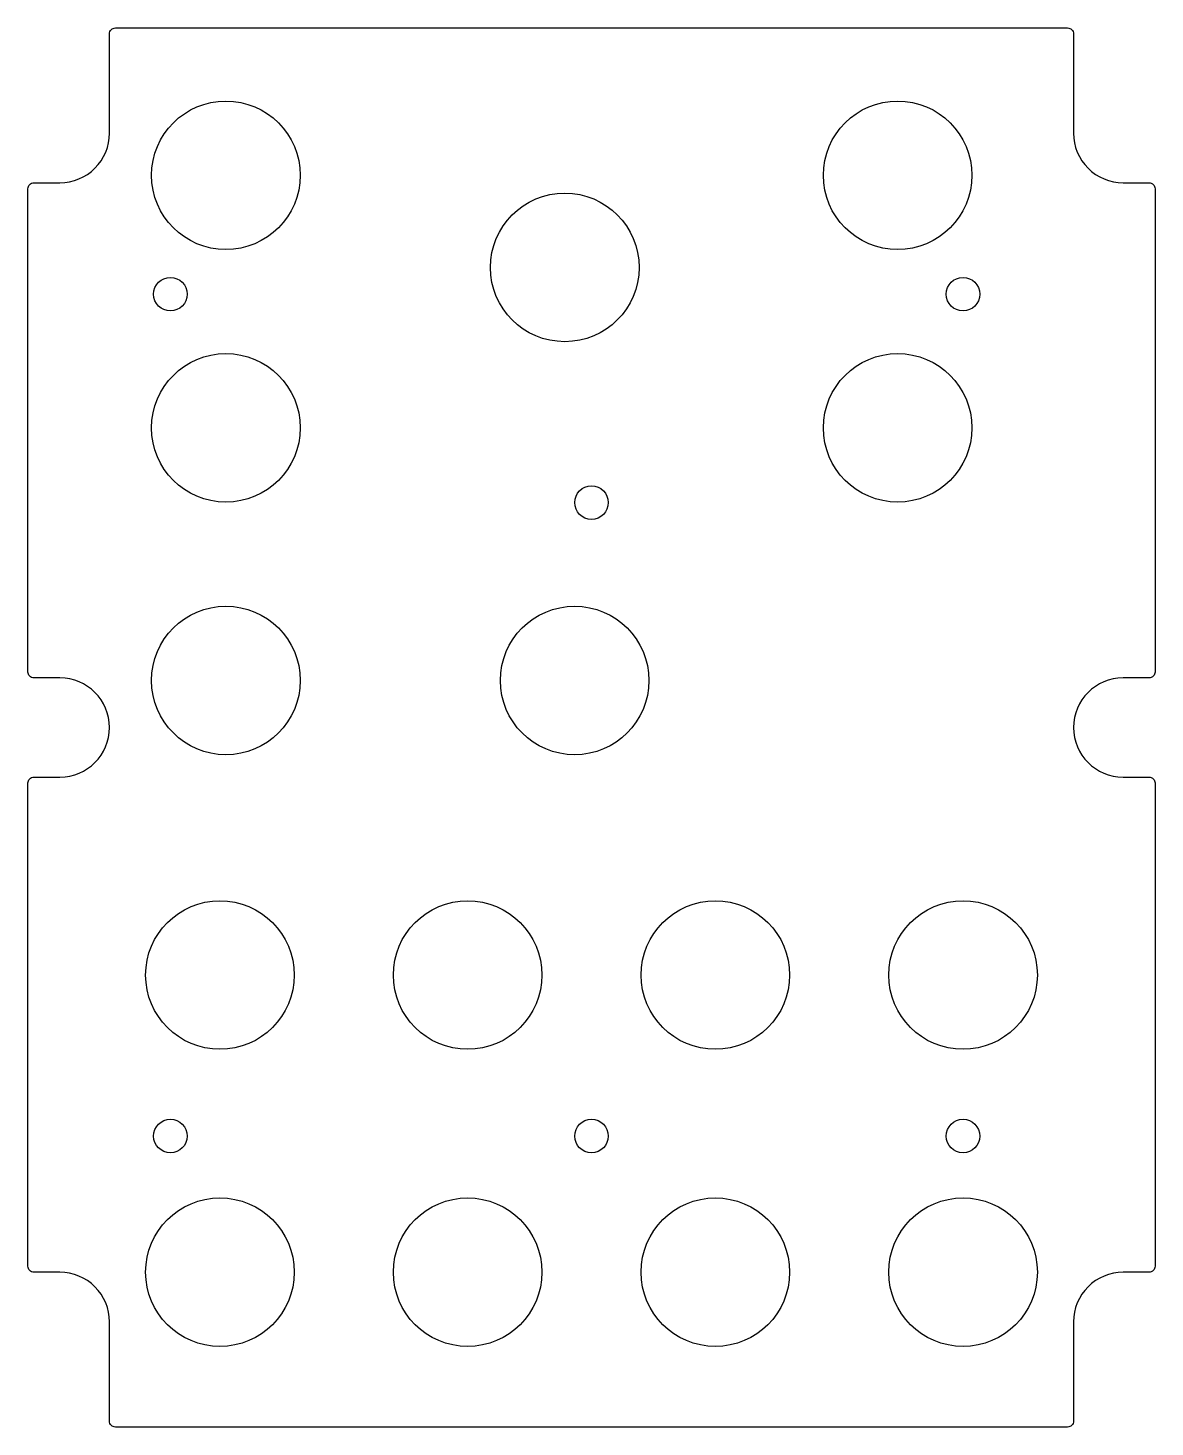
# Model space of a CAD drawing. Header units: inches. Extents: x -5.72 to -0.03, y -7.09 to -0.03.
import ezdxf

# ---------------------------------------------------------------- set-up
doc = ezdxf.new("R2010")
doc.units = ezdxf.units.IN
doc.layers.get('0').update_dxf_attribs({"linetype": 'CONTINUOUS'})

msp = doc.modelspace()

# ---------------------------------------------------------------- linework, layer by layer
msp.add_lwpolyline([(-0.4425, -0.5625, 0.414214), (-0.1925, -0.8125), (-0.0613, -0.8125, -0.414214), (-0.0313, -0.8425), (-0.0313, -3.2825, -0.414214), (-0.0613, -3.3125), (-0.1925, -3.3125, 1), (-0.1925, -3.8125), (-0.0613, -3.8125, -0.414214), (-0.0313, -3.8425), (-0.0313, -6.2825, -0.414214), (-0.0613, -6.3125), (-0.1925, -6.3125, 0.414214), (-0.4425, -6.5625), (-0.4425, -7.0637, -0.414214), (-0.4725, -7.0938), (-5.2775, -7.0938, -0.414214), (-5.3075, -7.0637), (-5.3075, -6.5625, 0.414214), (-5.5575, -6.3125), (-5.6888, -6.3125, -0.414214), (-5.7188, -6.2825), (-5.7188, -3.8425, -0.414214), (-5.6888, -3.8125), (-5.5575, -3.8125, 1), (-5.5575, -3.3125), (-5.6888, -3.3125, -0.414214), (-5.7188, -3.2825), (-5.7188, -0.8425, -0.414214), (-5.6888, -0.8125), (-5.5575, -0.8125, 0.414214), (-5.3075, -0.5625), (-5.3075, -0.0613, -0.414214), (-5.2775, -0.0313), (-0.4725, -0.0313, -0.414214), (-0.4425, -0.0613)], format="xyb", close=True)
for centre, radius in [((-4.72, -0.775), 0.375), ((-1.33, -0.775), 0.375), ((-3.01, -1.24), 0.375), ((-5, -1.375), 0.0848), ((-1, -1.375), 0.0847), ((-4.72, -2.05), 0.375), ((-1.33, -2.05), 0.375), ((-2.875, -2.427), 0.0847), ((-4.72, -3.325), 0.375), ((-2.96, -3.325), 0.375), ((-4.75, -4.812), 0.375), ((-3.5, -4.812), 0.375), ((-2.25, -4.812), 0.375), ((-1, -4.812), 0.375), ((-5, -5.625), 0.0848), ((-2.875, -5.625), 0.0847), ((-1, -5.625), 0.0847), ((-4.75, -6.312), 0.375), ((-3.5, -6.312), 0.375), ((-2.25, -6.312), 0.375), ((-1, -6.312), 0.375)]:
    msp.add_circle(centre, radius)

doc.saveas('drawing.dxf')
